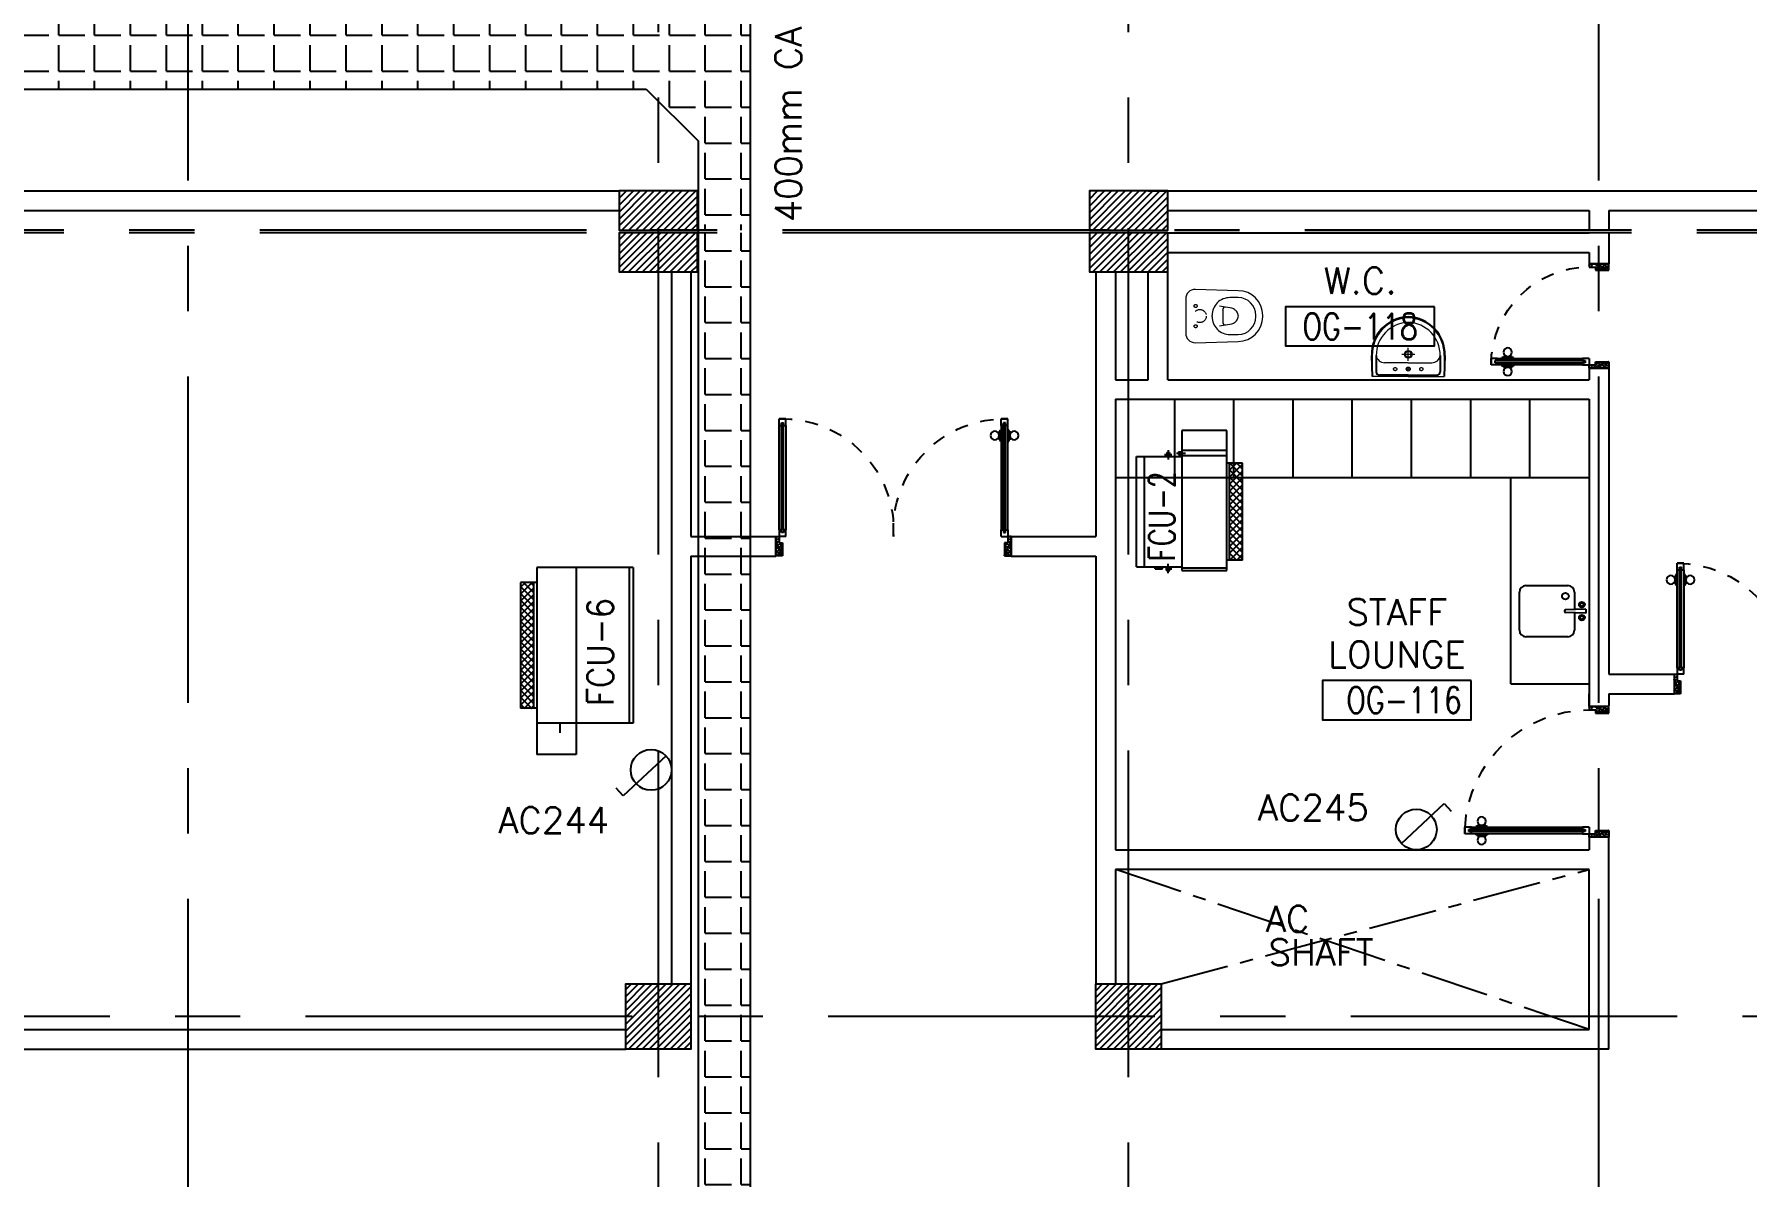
# Model space of a CAD drawing. Extents: x -0.4 to 93.5, y -1.1 to 78.4.
# Drawn here: x 60.25 to 73.36, y 26.12 to 34.87 of the extents above; entities that cross this region are included whole.
import ezdxf
from ezdxf.enums import TextEntityAlignment as Align

# ---------------------------------------------------------------- set-up
doc = ezdxf.new("R2010")
doc.units = 0
doc.header["$MEASUREMENT"] = 0
for name, pattern in [('CENTER2', [1.125, 0.75, -0.125, 0.125, -0.125]), ('CENTERX2', [4, 2.5, -0.5, 0.5, -0.5]), ('DASHED', [0.75, 0.5, -0.25]), ('HIDDEN', [0.375, 0.25, -0.125]), ('HIDDEN2', [0.1875, 0.125, -0.0625])]:
    doc.linetypes.add(name, pattern=pattern)
doc.layers.get('0').update_dxf_attribs({"color": 11, "linetype": 'CONTINUOUS'})
for name, color, linetype in [('AXES', 11, 'CENTERX2'), ('COL', 11, 'CONTINUOUS'), ('DOOR', 11, 'CONTINUOUS'), ('E-SOCKETS', 4, 'CONTINUOUS'), ('E-TRAY', 2, 'CONTINUOUS'), ('FCU', 7, 'CONTINUOUS'), ('FIX', 11, 'CONTINUOUS'), ('HAT', 11, 'CONTINUOUS'), ('Locker', 11, 'CONTINUOUS'), ('NON-MEDICAL', 11, 'CONTINUOUS'), ('RM-BOX', 11, 'CONTINUOUS'), ('RM-NAME', 11, 'CONTINUOUS'), ('RM-NO', 11, 'CONTINUOUS'), ('TEXTN', 2, 'CONTINUOUS'), ('WALL', 11, 'CONTINUOUS')]:
    doc.layers.add(name, color=color, linetype=linetype)
doc.styles.add('ROMANS', font='ROMANS.shx', dxfattribs={"width": 0.6})
pattern_1 = [(0, (-276011.78315, -57293.01293), (0, 0.275), [0.2, -0.075]), (90, (-276011.78315, -57293.01293), (-0.275, 2e-17), [0.2, -0.075])]

# ---------------------------------------------------------------- blocks, each defined once
blk = doc.blocks.new('*X34')
at = {"color": 0}
for p, q in [((235129, 139881), (235597, 140350)), ((235129, 139934), (235544, 140350)), ((235129, 139987), (235491, 140350)), ((235129, 140040), (235438, 140350)), ((235129, 140093), (235385, 140350)), ((235129, 140146), (235332, 140350)), ((235129, 140199), (235279, 140350)), ((235129, 140253), (235226, 140350)), ((235129, 140306), (235173, 140350)), ((235150, 139850), (235629, 140328)), ((235203, 139850), (235629, 140275)), ((235256, 139850), (235629, 140222)), ((235309, 139850), (235629, 140169)), ((235362, 139850), (235629, 140116)), ((235415, 139850), (235629, 140063)), ((235468, 139850), (235629, 140010)), ((235521, 139850), (235629, 139957)), ((235574, 139850), (235629, 139904))]:
    blk.add_line(p, q, dxfattribs=at)
blk = doc.blocks.new('COL50')
at = {"layer": 'COL'}
blk.add_lwpolyline([(-250, 250), (-250, -250), (250, -250), (250, 250)], close=True, dxfattribs=at)
blk = doc.blocks.new('*X38')
at = {"color": 0}
for p, q in [((238729, 139875), (239203, 140350)), ((238729, 139928), (239150, 140350)), ((238729, 139981), (239097, 140350)), ((238729, 140034), (239044, 140350)), ((238729, 140087), (238991, 140350)), ((238729, 140140), (238938, 140350)), ((238729, 140193), (238885, 140350)), ((238729, 140246), (238832, 140350)), ((238729, 140299), (238779, 140350)), ((238756, 139850), (239229, 140322)), ((238809, 139850), (239229, 140269)), ((238862, 139850), (239229, 140216)), ((238915, 139850), (239229, 140163)), ((238968, 139850), (239229, 140110)), ((239021, 139850), (239229, 140057)), ((239074, 139850), (239229, 140004)), ((239128, 139850), (239229, 139951)), ((239181, 139850), (239229, 139898))]:
    blk.add_line(p, q, dxfattribs=at)
blk = doc.blocks.new('RM1')
at = {"layer": 'RM-BOX'}
blk.add_lwpolyline([(570, -200), (-570, -200), (-570, -500), (570, -500)], close=True, dxfattribs=at)
at = {"layer": 'RM-NAME', "style": 'ROMANS'}
for tag, p in [('ROOMNAME1', (0, 324)), ('ROOMNAME2', (0, 0))]:
    blk.add_attdef(tag, text='', height=200, dxfattribs=at).set_placement(p, align=Align.MIDDLE)
at = {"layer": 'RM-NO', "style": 'ROMANS', "width": 0.8}
blk.add_attdef('ROOMNO', text='', height=200, dxfattribs=at).set_placement((0, -350), align=Align.MIDDLE)
blk = doc.blocks.new('DOOR90')
at = {"layer": 'DOOR', "color": 0, "linetype": 'ByBlock'}
for p, q in [((-150, 0), (-150, -25)), ((-150, 0), (0, 0)), ((0, -50), (0, 0)), ((-1000, -25), (-1000, -75)), ((-1000, -75), (-1000, -25)), ((-950, -25), (-1000, -25)), ((-950, -75), (-1000, -75)), ((-970, -42), (-970, -58)), ((-950, -42), (-970, -42)), ((-950, -58), (-970, -58)), ((-950, -25), (-950, -42)), ((-950, -58), (-950, -75)), ((-918, -25), (-918, -18)), ((-828, -18), (-918, -18)), ((-918, -75), (-918, -82)), ((-828, -82), (-918, -82)), ((-905, -18), (-905, -9)), ((-905, -9), (-840, -9)), ((-905, -18), (-840, -18)), ((-905, -82), (-905, -91)), ((-905, -82), (-840, -82)), ((-905, -91), (-840, -91)), ((-840, -18), (-840, -9)), ((-840, -82), (-840, -91)), ((-828, -25), (-828, -18)), ((-828, -75), (-828, -82)), ((-200, -42), (-200, -25)), ((-200, -25), (-150, -25)), ((-180, -42), (-200, -42)), ((-200, -75), (-200, -58)), ((-200, -58), (-180, -58)), ((-150, -75), (-200, -75)), ((-180, -58), (-180, -42)), ((-150, -75), (-150, -25)), ((-150, -25), (-100, -25)), ((-100, -25), (-100, -50)), ((-100, -50), (0, -50)), ((-150, -900), (-150, -875)), ((-150, -875), (-100, -875)), ((0, -900), (-150, -900)), ((-150, -900), (0, -900)), ((-100, -850), (0, -850)), ((-100, -875), (-100, -850)), ((0, -850), (0, -900))]:
    blk.add_line(p, q, dxfattribs=at)
at = {"layer": 'DOOR', "color": 9, "linetype": 'ByBlock'}
for p, q in [((0, -50), (-114, 0)), ((0, -50), (-40, 0)), ((0, -50), (-100, -37)), ((0, -850), (-114, -900)), ((0, -850), (-100, -863)), ((0, -850), (-40, -900))]:
    blk.add_line(p, q, dxfattribs=at)
at = {"layer": 'DOOR', "linetype": 'ByBlock'}
for p, q in [((-200, -25), (-950, -25)), ((-200, -42), (-950, -42)), ((-200, -58), (-950, -58)), ((-950, -75), (-200, -75))]:
    blk.add_line(p, q, dxfattribs=at)
at = {"layer": 'DOOR', "color": 0, "linetype": 'ByBlock'}
for centre in [(-873, 24), (-873, -124)]:
    blk.add_circle(centre, 32.4, dxfattribs=at)
at = {"layer": 'DOOR', "color": 9, "linetype": 'ByBlock'}
for centre, radius, start, end in [((0, -50), 154, 161.1053, 166.2858), ((0, -50), 134, 158.1598, 169.28), ((0, -50), 94.4, 148.0182, 180), ((0, -50), 74.4, 137.7764, 180), ((0, -50), 114, 154.0838, 167.3774), ((0, -50), 54.4, 113.2074, 180), ((0, -50), 34.4, 90, 180), ((0, -50), 14.4, 90, 180), ((0, -850), 154, 193.7142, 198.8947), ((0, -850), 134, 190.72, 201.8402), ((0, -850), 94.4, 180, 211.9818), ((0, -850), 74.4, 180, 222.2236), ((0, -850), 54.4, 180, 246.7926), ((0, -850), 34.4, 180, 270), ((0, -850), 14.4, 180, 270)]:
    blk.add_arc(centre, radius, start, end, dxfattribs=at)
at = {"layer": 'DOOR', "linetype": 'HIDDEN', "ltscale": 0.5}
blk.add_arc((-150, -25), 850, 180, 270, dxfattribs=at)
blk = doc.blocks.new('C5')
at = {"layer": 'HAT', "linetype": 'ByBlock'}
h = blk.add_hatch(dxfattribs=at)
h.set_pattern_fill('ANSI31', color=256, scale=300, style=0)
h.set_pattern_definition([(45, (-223356.182, -51411.005), (-26.516504, 26.516504), [])])
h.paths.add_polyline_path([(300, 300), (0, 300), (0, 0), (300, 0)])
h.paths.add_polyline_path([(600, 300), (300, 300), (300, 0), (600, 0)])
at = {"layer": 'COL'}
blk.add_lwpolyline([(600, 300), (0, 300), (0, 0), (600, 0)], close=True, dxfattribs=at)
blk = doc.blocks.new('DOOR80')
at = {"layer": 'DOOR', "color": 0, "linetype": 'ByBlock'}
for p, q in [((-87, 805), (-96, 805)), ((-96, 805), (-96, 740)), ((-80, 818), (-87, 818)), ((-87, 728), (-87, 818)), ((-87, 805), (-87, 740)), ((-30, 900), (-80, 900)), ((-80, 900), (-30, 900)), ((-80, 850), (-80, 900)), ((-63, 850), (-80, 850)), ((-47, 870), (-63, 870)), ((-63, 850), (-63, 870)), ((-47, 850), (-47, 870)), ((-30, 850), (-47, 850)), ((-30, 850), (-30, 900)), ((-30, 818), (-22, 818)), ((-22, 728), (-22, 818)), ((-22, 805), (-13, 805)), ((-22, 805), (-22, 740)), ((-13, 805), (-13, 740)), ((-87, 740), (-96, 740)), ((-80, 728), (-87, 728)), ((-30, 728), (-22, 728)), ((-22, 740), (-13, 740)), ((-805, 0), (-805, 150)), ((-805, 150), (-780, 150)), ((-805, 150), (-805, 0)), ((-780, 150), (-780, 100)), ((-80, 200), (-63, 200)), ((-80, 150), (-80, 200)), ((-80, 150), (-30, 150)), ((-63, 200), (-63, 180)), ((-63, 180), (-47, 180)), ((-47, 200), (-30, 200)), ((-47, 180), (-47, 200)), ((-30, 200), (-30, 150)), ((-5, 150), (-30, 150)), ((-30, 150), (-30, 100)), ((-5, 150), (-5, 0)), ((-755, 0), (-805, 0)), ((-780, 100), (-755, 100)), ((-755, 100), (-755, 0)), ((-55, 100), (-55, 0)), ((-30, 100), (-55, 100)), ((-55, 0), (-5, 0))]:
    blk.add_line(p, q, dxfattribs=at)
at = {"layer": 'DOOR', "linetype": 'ByBlock'}
for p, q in [((-80, 850), (-80, 200)), ((-63, 200), (-63, 850)), ((-47, 200), (-47, 850)), ((-30, 200), (-30, 850)), ((-5, 0), (-5, 150))]:
    blk.add_line(p, q, dxfattribs=at)
at = {"layer": 'DOOR', "color": 9, "linetype": 'ByBlock'}
for p, q in [((-755, 0), (-805, 114)), ((-755, 0), (-805, 40)), ((-755, 0), (-768, 100)), ((-55, 0), (-5, 114)), ((-55, 0), (-41, 100)), ((-55, 0), (-5, 40))]:
    blk.add_line(p, q, dxfattribs=at)
at = {"layer": 'DOOR', "color": 0, "linetype": 'ByBlock'}
for centre in [(-128, 773), (19, 773)]:
    blk.add_circle(centre, 32.4, dxfattribs=at)
at = {"layer": 'DOOR', "linetype": 'HIDDEN', "ltscale": 0.5}
blk.add_arc((-30, 150), 750, 90, 180, dxfattribs=at)
at = {"layer": 'DOOR', "color": 9, "linetype": 'ByBlock'}
for centre, radius, start, end in [((-755, 0), 154, 103.7142, 108.8947), ((-755, 0), 134, 100.72, 111.8402), ((-55, 0), 134, 68.1598, 79.28), ((-55, 0), 154, 71.1053, 76.2858), ((-755, 0), 94.4, 90, 121.9818), ((-755, 0), 74.4, 90, 132.2236), ((-755, 0), 54.4, 90, 156.7926), ((-755, 0), 34.4, 90, 180), ((-755, 0), 14.4, 90, 180), ((-55, 0), 94.4, 58.0182, 90), ((-55, 0), 74.4, 47.7764, 90), ((-55, 0), 54.4, 23.2074, 90), ((-55, 0), 34.4, 0, 90), ((-55, 0), 14.4, 0, 90), ((-55, 0), 114, 64.0838, 77.3774)]:
    blk.add_arc(centre, radius, start, end, dxfattribs=at)
blk = doc.blocks.new('DOOR-10')
at = {"layer": 'DOOR', "color": 0, "linetype": 'ByBlock'}
for p, q in [((-26, 1100), (-76, 1100)), ((-76, 1100), (-26, 1100)), ((-76, 1050), (-76, 1100)), ((-59, 1050), (-76, 1050)), ((-43, 1070), (-59, 1070)), ((-59, 1050), (-59, 1070)), ((-43, 1050), (-43, 1070)), ((-26, 1050), (-43, 1050)), ((-26, 1050), (-26, 1100)), ((-83, 1005), (-92, 1005)), ((-92, 1005), (-92, 940)), ((-83, 940), (-92, 940)), ((-76, 1018), (-83, 1018)), ((-83, 928), (-83, 1018)), ((-83, 1005), (-83, 940)), ((-76, 928), (-83, 928)), ((-26, 1018), (-18, 1018)), ((-26, 928), (-18, 928)), ((-18, 928), (-18, 1018)), ((-18, 1005), (-9, 1005)), ((-18, 1005), (-18, 940)), ((-18, 940), (-9, 940)), ((-9, 1005), (-9, 940)), ((-1001, 0), (-1001, 150)), ((-1001, 150), (-976, 150)), ((-1001, 150), (-1001, 0)), ((-976, 150), (-976, 100)), ((-76, 200), (-59, 200)), ((-76, 150), (-76, 200)), ((-76, 150), (-26, 150)), ((-59, 200), (-59, 180)), ((-59, 180), (-43, 180)), ((-43, 200), (-26, 200)), ((-43, 180), (-43, 200)), ((-26, 200), (-26, 150)), ((-1, 150), (-26, 150)), ((-26, 150), (-26, 100)), ((-951, 0), (-1001, 0)), ((-976, 100), (-951, 100)), ((-951, 100), (-951, 0)), ((-51, 100), (-51, 0)), ((-26, 100), (-51, 100)), ((-51, 0), (-1, 0))]:
    blk.add_line(p, q, dxfattribs=at)
at = {"layer": 'DOOR', "linetype": 'ByBlock'}
for p, q in [((-76, 1050), (-76, 200)), ((-59, 200), (-59, 1050)), ((-43, 200), (-43, 1050)), ((-26, 200), (-26, 1050))]:
    blk.add_line(p, q, dxfattribs=at)
at = {"layer": 'DOOR', "color": 9, "linetype": 'ByBlock'}
for p, q in [((-1, 0), (-1, 150)), ((-951, 0), (-1001, 114)), ((-951, 0), (-1001, 40)), ((-951, 0), (-964, 100)), ((-51, 0), (-1, 114)), ((-51, 0), (-37, 100)), ((-51, 0), (-1, 40))]:
    blk.add_line(p, q, dxfattribs=at)
at = {"layer": 'DOOR', "color": 0, "linetype": 'ByBlock'}
for centre in [(-124, 973), (23, 973)]:
    blk.add_circle(centre, 32.4, dxfattribs=at)
at = {"layer": 'DOOR', "linetype": 'HIDDEN', "ltscale": 0.5}
blk.add_arc((-23, 149), 952, 93.1482, 179.9482, dxfattribs=at)
at = {"layer": 'DOOR', "color": 9, "linetype": 'ByBlock'}
for centre, radius, start, end in [((-951, 0), 154, 103.7142, 108.8947), ((-951, 0), 134, 100.72, 111.8402), ((-51, 0), 134, 68.1598, 79.28), ((-51, 0), 154, 71.1053, 76.2858), ((-951, 0), 94.4, 90, 121.9818), ((-951, 0), 74.4, 90, 132.2236), ((-951, 0), 54.4, 90, 156.7926), ((-951, 0), 34.4, 90, 180), ((-951, 0), 14.4, 90, 180), ((-51, 0), 94.4, 58.0182, 90), ((-51, 0), 74.4, 47.7764, 90), ((-51, 0), 54.4, 23.2074, 90), ((-51, 0), 34.4, 0, 90), ((-51, 0), 14.4, 0, 90), ((-51, 0), 114, 64.0838, 77.3774)]:
    blk.add_arc(centre, radius, start, end, dxfattribs=at)
blk = doc.blocks.new('A$C272A55A0')
at = {"layer": 'DOOR', "color": 0, "linetype": 'ByBlock'}
for p, q in [((0, 900), (0, 1050)), ((50, 1050), (0, 1050)), ((50, 950), (50, 1050)), ((1750, 950), (1750, 1050)), ((1750, 1050), (1800, 1050)), ((1800, 1050), (1800, 900)), ((25, 950), (50, 950)), ((25, 900), (25, 950)), ((1775, 950), (1750, 950)), ((1775, 900), (1775, 950)), ((0, 900), (25, 900)), ((75, 900), (25, 900)), ((25, 850), (25, 900)), ((42, 850), (25, 850)), ((58, 870), (42, 870)), ((42, 870), (42, 850)), ((58, 850), (58, 870)), ((75, 850), (58, 850)), ((75, 900), (75, 850)), ((1725, 900), (1775, 900)), ((1725, 900), (1725, 850)), ((1725, 850), (1742, 850)), ((1742, 870), (1758, 870)), ((1742, 850), (1742, 870)), ((1758, 870), (1758, 850)), ((1758, 850), (1775, 850)), ((1800, 900), (1775, 900)), ((1775, 850), (1775, 900)), ((1718, 160), (1709, 160)), ((1709, 95), (1709, 160)), ((1725, 173), (1718, 173)), ((1718, 173), (1718, 83)), ((1718, 95), (1718, 160)), ((1775, 173), (1782, 173)), ((1782, 173), (1782, 83)), ((1782, 160), (1791, 160)), ((1782, 95), (1782, 160)), ((1791, 95), (1791, 160)), ((25, 50), (42, 50)), ((25, 50), (25, 0)), ((25, 0), (75, 0)), ((75, 0), (25, 0)), ((42, 50), (42, 30)), ((42, 30), (58, 30)), ((58, 50), (75, 50)), ((58, 50), (58, 30)), ((75, 50), (75, 0)), ((1718, 95), (1709, 95)), ((1725, 83), (1718, 83)), ((1742, 50), (1725, 50)), ((1725, 50), (1725, 0)), ((1775, 0), (1725, 0)), ((1725, 0), (1775, 0)), ((1742, 50), (1742, 30)), ((1758, 30), (1742, 30)), ((1775, 50), (1758, 50)), ((1758, 50), (1758, 30)), ((1775, 83), (1782, 83)), ((1775, 50), (1775, 0)), ((1782, 95), (1791, 95))]:
    blk.add_line(p, q, dxfattribs=at)
at = {"layer": 'DOOR', "color": 9, "linetype": 'ByBlock'}
for p, q in [((50, 1050), (0, 1010)), ((50, 1050), (0, 937)), ((50, 1050), (37, 950)), ((1750, 1050), (1800, 1010)), ((1750, 1050), (1800, 937)), ((1750, 1050), (1763, 950))]:
    blk.add_line(p, q, dxfattribs=at)
at = {"layer": 'DOOR', "linetype": 'ByBlock'}
for p, q in [((25, 850), (25, 50)), ((42, 850), (42, 50)), ((58, 850), (58, 50)), ((75, 50), (75, 850)), ((1725, 50), (1725, 850)), ((1742, 850), (1742, 50)), ((1758, 850), (1758, 50)), ((1775, 850), (1775, 50))]:
    blk.add_line(p, q, dxfattribs=at)
at = {"layer": 'DOOR', "color": 0, "linetype": 'ByBlock'}
for centre in [(1676, 128), (1824, 128)]:
    blk.add_circle(centre, 32.4, dxfattribs=at)
at = {"layer": 'DOOR', "color": 9, "linetype": 'ByBlock'}
for centre, radius, start, end in [((50, 1050), 34.4, 180, 270), ((50, 1050), 14.4, 180, 270), ((1750, 1050), 14.4, 270, 0), ((1750, 1050), 34.4, 270, 0), ((50, 1050), 54.4, 203.2074, 270), ((50, 1050), 74.4, 227.7764, 270), ((50, 1050), 94.4, 238.0182, 270), ((50, 1050), 114, 244.0838, 257.3774), ((50, 1050), 134, 248.1598, 259.28), ((1750, 1050), 54.4, 270, 336.7926), ((1750, 1050), 74.4, 270, 312.2236), ((1750, 1050), 94.4, 270, 301.9818), ((1750, 1050), 114, 282.6226, 295.9162), ((1750, 1050), 134, 280.72, 291.8402), ((50, 1050), 154, 251.1053, 256.2858), ((1750, 1050), 154, 283.7142, 288.8947)]:
    blk.add_arc(centre, radius, start, end, dxfattribs=at)
at = {"layer": 'DOOR', "linetype": 'HIDDEN', "ltscale": 0.5}
for centre, start, end in [((50, 851), 268.3174, 3.2965), ((1750, 851), 176.7035, 271.6826)]:
    blk.add_arc(centre, 851, start, end, dxfattribs=at)
at = {"layer": 'WALL', "linetype": 'ByBlock'}
blk.add_line((1800, 900), (1800, 1050), dxfattribs=at)
blk = doc.blocks.new('LAV1')
at = {"layer": 'FIX', "linetype": 'DASHED', "lineweight": 20, "ltscale": 0.05}
for p, q in [((0, 170), (0, 270)), ((0, 170), (0, 270)), ((50, 220), (-50, 220))]:
    blk.add_line(p, q, dxfattribs=at)
at = {"layer": 'FIX', "linetype": 'ByBlock', "ltscale": 0.3}
for p, q in [((-280, 210), (-275, 50)), ((-245, 210), (-245, 85)), ((245, 210), (245, 85)), ((280, 210), (275, 50)), ((0, 60), (-220, 60)), ((0, 60), (220, 60))]:
    blk.add_line(p, q, dxfattribs=at)
at = {"layer": 'FIX', "linetype": 'Continuous', "lineweight": 20}
for p, q in [((-275, 210), (-275, 50)), ((0, 155), (-181, 155)), ((0, 155), (181, 155)), ((275, 210), (275, 50)), ((0, 50), (-275, 50)), ((0, 50), (-252, 50)), ((0, 50), (252, 50)), ((0, 50), (275, 50))]:
    blk.add_line(p, q, dxfattribs=at)
at = {"layer": 'FIX', "lineweight": 20}
for p, q in [((16, 107), (-15, 107)), ((0, 92), (0, 123))]:
    blk.add_line(p, q, dxfattribs=at)
for centre, radius in [((0, 220), 29.5), ((0, 220), 22.5), ((0, 107), 15.5)]:
    blk.add_circle(centre, radius, dxfattribs=at)
at = {"layer": 'FIX', "linetype": 'HIDDEN', "lineweight": 20, "ltscale": 0.05}
for centre in [(-100, 107), (100, 107)]:
    blk.add_circle(centre, 12.4, dxfattribs=at)
at = {"layer": 'FIX', "linetype": 'ByBlock', "ltscale": 0.3}
for centre, radius, start, end in [((7, 220), 287, 91.3776, 182.0064), ((-7, 220), 287, 357.9936, 88.6224), ((-220, 85), 24.9, 179.7021, 269.9486), ((220, 85), 24.9, 270.0514, 0.2979)]:
    blk.add_arc(centre, radius, start, end, dxfattribs=at)
at = {"layer": 'FIX', "linetype": 'Continuous', "lineweight": 20}
for centre, radius, start, end in [((8, 217), 283, 91.6988, 181.351), ((8, 212), 253, 91.7328, 180.4884), ((-8, 217), 283, 358.649, 88.3012), ((-8, 212), 253, 359.5116, 88.2672), ((-179, 222), 66.9, 190.2006, 268.0786), ((179, 222), 66.9, 271.9214, 349.7994)]:
    blk.add_arc(centre, radius, start, end, dxfattribs=at)
blk = doc.blocks.new('WC1')
at = {"layer": 'FIX', "lineweight": 20}
for p, q in [((-210, 204), (-538, 194)), ((-475, 141), (-538, 141)), ((-727, 5), (-727, -5)), ((-674, 5), (-674, -5)), ((-534, 24), (-540, 0)), ((-540, 0), (-534, -24)), ((-395, 76), (-490, 60)), ((-339, 5), (-339, -5)), ((-490, -60), (-395, -76)), ((-538, -141), (-475, -141)), ((-538, -194), (-210, -204))]:
    blk.add_line(p, q, dxfattribs=at)
at = {"layer": 'FIX', "linetype": 'Continuous', "lineweight": 20}
blk.add_line((-420, -47), (-420, 45), dxfattribs=at)
at = {"layer": 'FIX', "lineweight": 20}
blk.add_lwpolyline([(-213, -204), (-210, -204, 0.414214), (-137, -131), (-137, 0), (-137, 131, 0.414214), (-210, 204)], format="xyb", dxfattribs=at)
at = {"layer": 'FIX', "linetype": 'HIDDEN2', "lineweight": 20, "ltscale": 0.3}
blk.add_circle((-245, 0), 49.8, dxfattribs=at)
at = {"layer": 'FIX', "linetype": 'HIDDEN', "lineweight": 20, "ltscale": 0.05}
for centre in [(-213, 78), (-213, -77)]:
    blk.add_circle(centre, 11.6, dxfattribs=at)
at = {"layer": 'FIX', "lineweight": 20}
for centre, radius, start, end in [((-538, 5), 189, 90, 180), ((-538, 5), 136, 90, 180), ((-475, 5), 136, 360, 90), ((-473, -7), 68.2, 128.9242, 152.8468), ((-464, -18), 82, 108.496, 128.9242), ((-538, -5), 189, 180, 270), ((-538, -5), 136, 180, 270), ((-473, 7), 68.2, 207.1532, 231.0758), ((-464, 18), 82, 231.0758, 251.504), ((-475, -5), 136, 270, 0)]:
    blk.add_arc(centre, radius, start, end, dxfattribs=at)
at = {"layer": 'FIX', "linetype": 'Continuous', "lineweight": 20}
for centre, start, end in [((-443, 46), 357.6662, 91.6121), ((-442, -46), 268.3879, 2.3338)]:
    blk.add_arc(centre, 22.3, start, end, dxfattribs=at)
blk = doc.blocks.new('*X166')
at = {"color": 0}
for p, q in [((16890, -2467), (16943, -2414)), ((16890, -2520), (16990, -2420)), ((16990, -2565), (16890, -2465)), ((16890, -2573), (16990, -2473)), ((16990, -2512), (16892, -2414)), ((16990, -2459), (16945, -2414)), ((16990, -2619), (16890, -2519)), ((16890, -2626), (16990, -2526)), ((16990, -2672), (16890, -2572)), ((16890, -2679), (16990, -2579)), ((16990, -2725), (16890, -2625)), ((16890, -2732), (16990, -2632)), ((16990, -2778), (16890, -2678)), ((16890, -2785), (16990, -2685)), ((16990, -2831), (16890, -2731)), ((16890, -2838), (16990, -2738)), ((16990, -2884), (16890, -2784)), ((16890, -2891), (16990, -2791)), ((16990, -2937), (16890, -2837)), ((16890, -2944), (16990, -2844)), ((16990, -2990), (16890, -2890)), ((16890, -2997), (16990, -2897)), ((16990, -3043), (16890, -2943)), ((16890, -3050), (16990, -2950)), ((16990, -3096), (16890, -2996)), ((16890, -3103), (16990, -3003)), ((16990, -3149), (16890, -3049)), ((16944, -3155), (16890, -3102)), ((16892, -3155), (16990, -3056)), ((16945, -3155), (16990, -3109))]:
    blk.add_line(p, q, dxfattribs=at)
blk = doc.blocks.new('WHE06')
at = {"color": 2}
for p, q in [((689, 621), (346, 621)), ((346, 621), (346, 469)), ((689, 469), (689, 621)), ((60, -422), (60, 422)), ((212, 437), (269, 437)), ((232, 452), (232, 422)), ((232, 452), (252, 452)), ((242, 472), (242, 399)), ((252, 452), (252, 422)), ((305, 448), (373, 448)), ((321, 458), (321, 438)), ((321, 458), (346, 458)), ((321, 438), (346, 438)), ((346, 430), (689, 430)), ((811, 371), (689, 371)), ((711, -371), (711, 371)), ((811, -371), (811, 371)), ((811, -371), (689, -371)), ((142, -437), (142, -422)), ((142, -437), (197, -437)), ((197, -437), (197, -422)), ((221, -437), (269, -437)), ((232, -452), (232, -422)), ((232, -452), (252, -452)), ((242, -472), (242, -399)), ((252, -452), (252, -422)), ((346, -430), (689, -430))]:
    blk.add_line(p, q, dxfattribs=at)
at = {"color": 6}
for p, q in [((0, -422), (0, 422)), ((0, 422), (346, 422)), ((346, 469), (346, -451)), ((689, 469), (346, 469)), ((689, -451), (689, 469)), ((0, -422), (346, -422)), ((346, -451), (689, -451))]:
    blk.add_line(p, q, dxfattribs=at)
at = {"color": 2}
blk.add_blockref('*X166', (-16179, 2784), dxfattribs=at)
blk = doc.blocks.new('*X168')
at = {"color": 0}
for p, q in [((-750, 2538), (-672, 2616)), ((-750, 2591), (-725, 2616)), ((-660, 2516), (-750, 2606)), ((-713, 2516), (-750, 2553)), ((-719, 2516), (-619, 2616)), ((-607, 2516), (-707, 2616)), ((-666, 2516), (-566, 2616)), ((-554, 2516), (-654, 2616)), ((-613, 2516), (-513, 2616)), ((-501, 2516), (-601, 2616)), ((-560, 2516), (-460, 2616)), ((-448, 2516), (-548, 2616)), ((-507, 2516), (-407, 2616)), ((-394, 2516), (-494, 2616)), ((-454, 2516), (-354, 2616)), ((-341, 2516), (-441, 2616)), ((-401, 2516), (-301, 2616)), ((-288, 2516), (-388, 2616)), ((-348, 2516), (-248, 2616)), ((-235, 2516), (-335, 2616)), ((-295, 2516), (-195, 2616)), ((-182, 2516), (-282, 2616)), ((-242, 2516), (-142, 2616)), ((-129, 2516), (-229, 2616)), ((-189, 2516), (-89, 2616)), ((-76, 2516), (-176, 2616)), ((-136, 2516), (-36, 2616)), ((-23, 2516), (-123, 2616)), ((-83, 2516), (17, 2616)), ((30, 2516), (-70, 2616)), ((-30, 2516), (70, 2616)), ((83, 2516), (-17, 2616)), ((23, 2516), (123, 2616)), ((136, 2516), (36, 2616)), ((76, 2516), (176, 2616)), ((189, 2516), (89, 2616)), ((129, 2516), (215, 2601)), ((215, 2543), (142, 2616)), ((182, 2516), (215, 2548)), ((215, 2596), (195, 2616))]:
    blk.add_line(p, q, dxfattribs=at)
blk = doc.blocks.new('WAP16')
at = {"color": 6}
for p, q in [((-597, 0), (-597, -737)), ((-597, 0), (597, 0)), ((597, 0), (597, -737)), ((-597, -437), (597, -437)), ((-597, -737), (597, -737))]:
    blk.add_line(p, q, dxfattribs=at)
at = {"color": 2}
for p, q in [((-597, -32), (597, -32)), ((597, -437), (835, -437)), ((835, -437), (835, -737)), ((-482, -737), (-482, -862)), ((-482, -762), (482, -762)), ((482, -737), (482, -862)), ((597, -737), (835, -737)), ((-482, -862), (482, -862))]:
    blk.add_line(p, q, dxfattribs=at)
at = {"color": 7}
blk.add_line((597, -562), (670, -562), dxfattribs=at)
at = {"color": 2}
blk.add_blockref('*X168', (268, -3378), dxfattribs=at)

msp = doc.modelspace()

# ---------------------------------------------------------------- hatches: boundary and pattern name
at = {"layer": 'HAT', "linetype": 'ByBlock'}
h = msp.add_hatch(dxfattribs=at)
h.set_pattern_fill('ANGLE', color=256, style=0)
h.set_pattern_definition(pattern_1)
h.paths.add_polyline_path([(57.8324, 35.0506), (57.8324, 34.4506), (61.4324, 34.4506), (61.4324, 35.0506)])
h.paths.add_polyline_path([(61.4324, 35.0506), (61.4324, 34.4506), (64.9388, 34.4506), (65.0324, 34.3571), (65.0324, 35.1442), (64.9388, 35.0506)])
h.paths.add_polyline_path([(65.7388, 36.97), (65.3388, 36.97), (65.3388, 35.4506), (65.0324, 35.1442), (65.0324, 34.3571), (65.3388, 34.0506), (65.3388, 33.37), (65.7388, 33.37)])
h.paths.add_polyline_path([(65.7388, 33.35), (65.3388, 33.35), (65.3388, 31.025), (65.7388, 31.025)])
h.paths.add_polyline_path([(67.3691, 35.6982), (66.2293, 35.6982), (66.2293, 35.3982), (67.3691, 35.3982)], flags=16)
h.paths.add_polyline_path([(66.2006, 35.3982), (67.3977, 35.3982), (67.3977, 35.6982), (66.2006, 35.6982)], flags=9)
h.paths.add_polyline_path([(65.3301, 35.7482), (68.2682, 35.7482), (68.2682, 36.0482), (65.3301, 36.0482)], flags=9)
h = msp.add_hatch(dxfattribs=at)
h.set_pattern_fill('ANGLE', color=256, style=0)
h.set_pattern_definition(pattern_1)
h.paths.add_polyline_path([(65.7388, 30.875), (65.3388, 30.875), (65.3388, 27.35), (65.7388, 27.35)])
h.paths.add_polyline_path([(65.7388, 30.875), (65.7388, 31.025), (65.3388, 31.025), (65.3388, 30.875)])
h.paths.add_polyline_path([(65.7388, 27.35), (65.3388, 27.35), (65.3388, 24.5726), (65.2388, 24.4726), (65.0324, 24.4726), (65.0324, 24.0726), (65.363, 24.0726), (65.7388, 24.4483)])
h.paths.add_polyline_path([(65.0324, 24.0726), (65.0324, 24.4726), (64.3069, 24.4726), (64.3074, 24.2898), (64.3075, 24.288), (64.6166, 24.0726)])
h.paths.add_polyline_path([(67.4044, 24.9001), (66.2646, 24.9001), (66.2646, 24.6001), (67.4044, 24.6001)])
h.paths.add_polyline_path([(66.316, 24.6001), (67.3531, 24.6001), (67.3531, 24.9001), (66.316, 24.9001)], flags=24)
h.paths.add_polyline_path([(65.3655, 24.9501), (68.3036, 24.9501), (68.3036, 25.2501), (65.3655, 25.2501)], flags=9)
h.paths.add_polyline_path([(62.3422, 25.5402), (71.4493, 25.5402), (71.4493, 25.9902), (62.3422, 25.9902)], flags=9)

# ---------------------------------------------------------------- linework, layer by layer
at = {"layer": 'AXES'}
for p, q in [((65.0324, -1.1143), (65.0324, 77.6984)), ((68.6324, -1.1143), (68.6324, 77.6984)), ((61.4324, 5.75), (61.4324, 64.57)), ((72.2324, 5.75), (72.2324, 64.57)), ((92.4824, 33.37), (30.1924, 33.37)), ((92.4824, 33.35), (30.1924, 33.35)), ((92.8324, 27.35), (40.7424, 27.35))]:
    msp.add_line(p, q, dxfattribs=at)
at = {"layer": 'E-SOCKETS'}
for p, q in [((65.0914, 29.344), (64.7635, 29.0388)), ((64.7635, 29.0388), (64.7091, 29.0973)), ((70.7204, 28.6748), (71.0483, 28.98)), ((71.0483, 28.98), (71.1027, 28.9214))]:
    msp.add_line(p, q, dxfattribs=at)
for centre in [(64.977, 29.2375), (70.8348, 28.7812)]:
    msp.add_circle(centre, 0.1562, dxfattribs=at)
at = {"layer": 'E-TRAY', "color": 4}
for p, q in [((65.7388, 24.4483), (65.7388, 45.8794)), ((41.0124, 34.4506), (64.9388, 34.4506)), ((64.9388, 34.4506), (65.3388, 34.0506)), ((65.3388, 24.5726), (65.3388, 34.0506))]:
    msp.add_line(p, q, dxfattribs=at)
at = {"layer": 'Locker', "linetype": 'ByBlock', "ltscale": 0.3}
for p, q in [((68.9855, 31.475), (68.9855, 32.075)), ((69.4387, 31.475), (69.4387, 32.075)), ((69.8918, 31.475), (69.8918, 32.075)), ((70.3449, 31.475), (70.3449, 32.075)), ((70.798, 31.475), (70.798, 32.075)), ((71.2511, 31.475), (71.2511, 32.075)), ((71.7042, 31.475), (71.7042, 32.075)), ((68.5324, 31.475), (72.1574, 31.475))]:
    msp.add_line(p, q, dxfattribs=at)
at = {"layer": 'NON-MEDICAL'}
for p, q in [((71.5574, 29.8954), (71.5574, 31.475)), ((71.6242, 30.3066), (71.6242, 30.5995)), ((71.674, 30.6494), (71.9951, 30.6494)), ((72.045, 30.5995), (72.045, 30.463)), ((72.1332, 30.4691), (71.9779, 30.463)), ((72.1332, 30.437), (71.9779, 30.4431)), ((72.045, 30.4431), (72.045, 30.3066)), ((72.1332, 30.4691), (72.1332, 30.437)), ((71.9951, 30.2567), (71.674, 30.2567)), ((71.5574, 29.8954), (72.1574, 29.8954))]:
    msp.add_line(p, q, dxfattribs=at)
for centre, radius in [((71.9756, 30.5675), 0.0255), ((72.1021, 30.5028), 0.0217), ((72.1021, 30.4033), 0.0217), ((72.1021, 30.5028), 0.014), ((72.1021, 30.4033), 0.014)]:
    msp.add_circle(centre, radius, dxfattribs=at)
for centre, radius, start, end in [((71.674, 30.5995), 0.0499, 90, 180), ((71.9951, 30.5995), 0.0499, 0, 90), ((71.9779, 30.4531), 0.00997, 90, 270), ((71.674, 30.3066), 0.0499, 180, 270), ((71.9951, 30.3066), 0.0499, 270, 0)]:
    msp.add_arc(centre, radius, start, end, dxfattribs=at)
at = {"layer": 'WALL'}
for p, q in [((58.1324, 33.67), (64.7324, 33.67)), ((68.7824, 33.67), (75.5324, 33.67)), ((58.1324, 33.52), (64.7324, 33.52)), ((68.9324, 33.52), (72.1574, 33.52)), ((72.1574, 33.52), (72.1574, 33.37)), ((72.3074, 33.52), (75.5324, 33.52)), ((72.3074, 33.52), (72.3074, 33.37)), ((68.9324, 33.35), (72.1574, 33.35)), ((72.3074, 33.37), (72.1574, 33.37)), ((72.3074, 33.35), (72.1574, 33.35)), ((72.3074, 33.35), (72.3074, 33.1125)), ((68.9324, 33.2), (72.1574, 33.2)), ((72.1574, 33.2), (72.1574, 33.1125)), ((65.1323, 33.05), (65.1323, 27.6)), ((65.2824, 33.05), (65.2824, 31.025)), ((68.3824, 33.05), (68.3824, 31.025)), ((68.5324, 33.05), (68.5324, 32.225)), ((68.7824, 32.225), (68.7824, 33.05)), ((68.9324, 32.225), (68.9324, 33.05)), ((72.1574, 32.3125), (72.1574, 32.225)), ((72.3074, 32.3125), (72.3074, 29.97)), ((68.5324, 32.225), (68.7824, 32.225)), ((68.9324, 32.225), (72.1574, 32.225)), ((68.5324, 32.075), (72.1574, 32.075)), ((68.5324, 32.075), (68.5324, 28.625)), ((72.1574, 32.075), (72.1574, 29.7275)), ((65.2824, 31.025), (65.9324, 31.025)), ((65.9324, 30.875), (65.9324, 31.025)), ((67.7324, 30.875), (67.7324, 31.025)), ((67.7324, 31.025), (68.3824, 31.025)), ((65.2824, 30.875), (65.2824, 27.6)), ((65.2824, 30.875), (65.9324, 30.875)), ((67.7324, 30.875), (68.3824, 30.875)), ((68.3824, 30.875), (68.3824, 27.6)), ((72.3074, 29.97), (72.8074, 29.97)), ((72.8074, 29.97), (72.8074, 29.82)), ((72.1574, 29.7225), (72.1574, 29.82)), ((72.3074, 29.82), (72.8074, 29.82)), ((72.3074, 29.82), (72.3074, 29.7275)), ((72.1574, 28.7225), (72.1574, 28.625)), ((72.3074, 27.1), (72.3074, 28.7225)), ((68.5324, 28.625), (72.1574, 28.625)), ((68.5314, 28.475), (68.5314, 27.6)), ((72.1574, 28.475), (68.5314, 28.475)), ((72.1574, 27.25), (72.1574, 28.475)), ((68.8824, 27.25), (72.1574, 27.25)), ((72.3074, 27.1), (68.8824, 27.1))]:
    msp.add_line(p, q, dxfattribs=at)
at = {"layer": 'WALL', "linetype": 'ByBlock'}
for p, q in [((72.1574, 33.1125), (72.3074, 33.1125)), ((72.1574, 32.3125), (72.3074, 32.3125)), ((72.3074, 29.7225), (72.1574, 29.7225)), ((58.0824, 27.25), (64.7824, 27.25)), ((58.0824, 27.1), (64.7824, 27.1))]:
    msp.add_line(p, q, dxfattribs=at)
at = {"layer": 'WALL', "color": 97, "linetype": 'CENTER2', "ltscale": 0.7}
for p, q in [((72.1574, 27.25), (68.5314, 28.475)), ((68.8824, 27.6), (72.1574, 28.475))]:
    msp.add_line(p, q, dxfattribs=at)
at = {"layer": 'WALL', "linetype": 'ByBlock', "ltscale": 0.3}
for points in [[(64.7824, 27.6), (65.2824, 27.6), (65.2824, 27.1), (64.7824, 27.1)], [(68.3824, 27.6), (68.8824, 27.6), (68.8824, 27.1), (68.3824, 27.1)]]:
    msp.add_lwpolyline(points, close=True, dxfattribs=at)
at = {"layer": 'WALL'}
msp.add_arc((63.7544, 33.517), 0.003, 0, 90, dxfattribs=at)

# ---------------------------------------------------------------- block references
at = {"layer": 'COL', "linetype": 'ByBlock', "xscale": 0.001, "yscale": 0.001, "zscale": 0.001}
for p in [(64.7324, 33.37), (68.3324, 33.37), (64.7324, 33.05), (68.3324, 33.05)]:
    msp.add_blockref('C5', p, dxfattribs=at)
at = {"layer": 'COL', "xscale": -0.001, "yscale": 0.001, "zscale": 0.001}
for p in [(65.0324, 27.35), (68.6324, 27.35)]:
    msp.add_blockref('COL50', p, dxfattribs=at)
at = {"layer": 'DOOR', "color": 7, "linetype": 'ByBlock', "xscale": -0.001, "yscale": 0.001, "zscale": 0.001, "rotation": 90}
msp.add_blockref('DOOR80', (72.3074, 32.3079), dxfattribs=at)
at = {"layer": 'DOOR', "color": 0, "linetype": 'ByBlock', "xscale": -0.001, "yscale": 0.001, "zscale": 0.001}
for name, p, rotation in [('A$C272A55A0', (65.9324, 31.9254), 180), ('DOOR90', (72.8074, 29.82), 90)]:
    msp.add_blockref(name, p, dxfattribs=dict(at, rotation=rotation))
at = {"layer": 'DOOR', "color": 0, "linetype": 'ByBlock', "ltscale": 0.3, "xscale": -0.001, "yscale": 0.001, "zscale": 0.001, "rotation": 90}
msp.add_blockref('DOOR-10', (72.3074, 28.7218), dxfattribs=at)
at = {"layer": 'FCU', "linetype": 'ByBlock', "xscale": 0.0009999871253967285, "yscale": 0.001000002026557922, "zscale": 0.001}
msp.add_blockref('WHE06', (68.694, 31.2147), dxfattribs=at)
at = {"layer": 'FCU', "linetype": 'ByBlock', "xscale": 0.001000002026557922, "yscale": 0.001000002026557922, "zscale": 0.001, "rotation": 270}
msp.add_blockref('WAP16', (64.8398, 30.1911), dxfattribs=at)
at = {"layer": 'FIX', "xscale": 0.001, "yscale": 0.001, "zscale": 0.001, "rotation": 180}
msp.add_blockref('WC1', (68.9324, 32.7125), dxfattribs=at)
at = {"layer": 'FIX', "linetype": 'ByBlock', "ltscale": 0.3, "xscale": 0.001, "yscale": 0.001, "zscale": 0.001}
msp.add_blockref('LAV1', (70.7729, 32.1992), dxfattribs=at)
at = {"layer": 'HAT', "xscale": 0.001, "yscale": 0.001, "zscale": 0.001}
for name in ['*X34', '*X38']:
    msp.add_blockref(name, (-170.3462, -112.7497), dxfattribs=at)
at = {"layer": 'RM-NAME', "xscale": 0.001, "yscale": 0.001, "zscale": 0.001}
for p, values in [((70.4045, 32.9831), {'ROOMNO': 'OG-118', 'ROOMNAME2': 'W.C.'}), ((70.6856, 30.1217), {'ROOMNO': ' OG-116', 'ROOMNAME2': 'LOUNGE', 'ROOMNAME1': 'STAFF'})]:
    msp.add_blockref('RM1', p, dxfattribs=at).add_auto_attribs(values)

# ---------------------------------------------------------------- texts
at = {"layer": 'E-SOCKETS', "style": 'ROMANS'}
for s, p in [('AC245', (69.6219, 28.849)), ('AC244', (63.8069, 28.7521))]:
    msp.add_text(s, height=0.2, dxfattribs=at).set_placement(p)
at = {"layer": 'E-TRAY', "color": 4, "style": 'ROMANS'}
msp.add_text('400mm CABLE TRAY', height=0.2, rotation=90, dxfattribs=at).set_placement((66.1275, 33.43))
at = {"layer": 'RM-NAME', "style": 'ROMANS'}
for s, p in [('AC', (69.8496, 28.097)), ('SHAFT', (70.1061, 27.8404))]:
    msp.add_text(s, height=0.2, dxfattribs=at).set_placement(p, align=Align.MIDDLE)
at = {"layer": 'TEXTN', "style": 'ROMANS', "width": 0.75}
msp.add_text('FCU-2', height=0.2, rotation=90, dxfattribs=at).set_placement((68.9868, 30.8354))
at = {"layer": 'TEXTN', "linetype": 'ByBlock', "style": 'ROMANS', "width": 0.9}
msp.add_text('FCU-6', height=0.2, rotation=90, dxfattribs=at).set_placement((64.6885, 29.7268))

doc.saveas('drawing.dxf')
